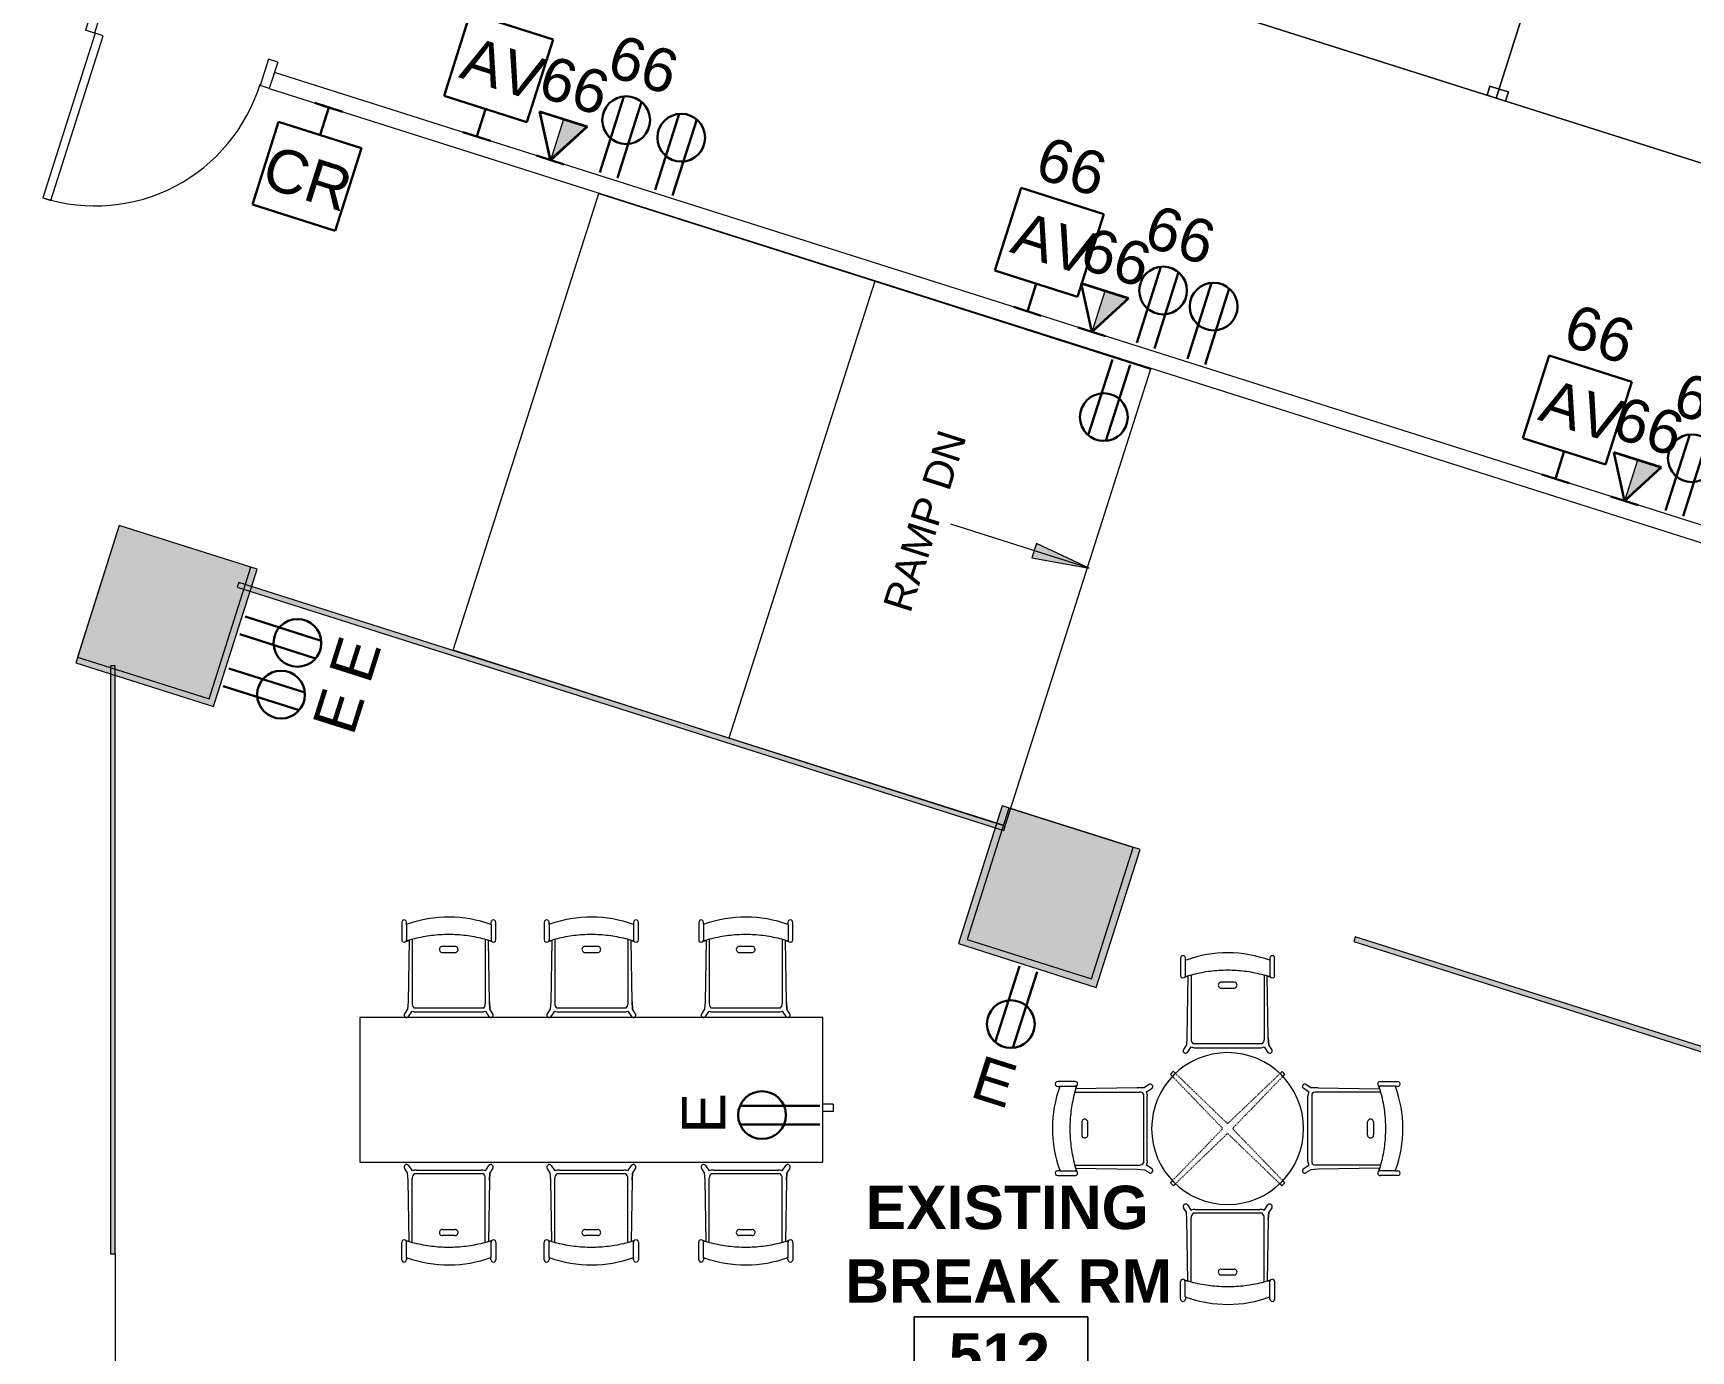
# Model space of a CAD drawing. Header units: inches. Extents: x 385 to 2249, y -1781 to -36.
# Drawn here: x 955.3 to 1299, y -858.9 to -585.7 of the extents above; entities that cross this region are included whole.
import ezdxf

# ---------------------------------------------------------------- set-up
doc = ezdxf.new("R2010")
doc.units = ezdxf.units.IN
doc.header["$MEASUREMENT"] = 0
doc.linetypes.add('Dash', pattern=[0.25, 0.125, -0.125])
for name, color, linetype, lineweight in [('A-ANNO-NOTE', 131, 'Continuous', 30), ('A-AREA-IDEN', 2, 'Continuous', 9), ('A-COLS', 52, 'Continuous', 13), ('A-DETL', 90, 'Continuous', 9), ('A-DOOR', 31, 'Continuous', 13), ('A-DOOR-FRAM', 31, 'Continuous', 20), ('A-GLAZ-CURT', 52, 'Continuous', 13), ('E-ELEC-FIXT', 91, 'Continuous', 9), ('G-ANNO-TEXT', 231, 'Continuous', 9), ('I-FURN', 30, 'Continuous', 9), ('I-FURN-HDLN', 30, 'Dash', 9), ('I-WALL', 2, 'Continuous', 13), ('Q-CASE', 31, 'Continuous', 13)]:
    doc.layers.add(name, color=color, linetype=linetype, lineweight=lineweight)
doc.styles.add('Swis721 Lt BT', font='swissl.ttf', dxfattribs={"height": 9})
doc.styles.add('Swis721 Lt BT_1', font='swissl.ttf', dxfattribs={"height": 6})
doc.styles.add('Swis721 Lt BT_B', font='', dxfattribs={"height": 9})
doc.styles.get('Swis721 Lt BT_B').set_extended_font_data('Swis721 Lt BT', bold=True)

# ---------------------------------------------------------------- blocks, each defined once
blk = doc.blocks.new('Columns 4 - Columns 4-5092899-Level 5 POWER _ SIGNAL')
at = {"layer": 'A-COLS', "color": 8, "lineweight": 20}
for p, q in [((974.66, -688.23), (965.82, -715.45)), ((1001.88, -697.07), (974.66, -688.23)), ((993.03, -724.29), (1001.88, -697.07)), ((965.82, -715.45), (993.03, -724.29))]:
    blk.add_line(p, q, dxfattribs=at)
blk = doc.blocks.new('Columns 5 - Columns 4-5092933-Level 5 POWER _ SIGNAL')
at = {"layer": 'A-COLS', "color": 8, "lineweight": 20}
for p, q in [((1157.78, -746.41), (1148.95, -773.59)), ((1183.46, -754.76), (1157.78, -746.41)), ((1174.63, -781.93), (1183.46, -754.76)), ((1148.95, -773.59), (1174.63, -781.93))]:
    blk.add_line(p, q, dxfattribs=at)
blk = doc.blocks.new('System Panel - Glazed-5681885-Level 5 POWER _ SIGNAL')
at = {"layer": 'A-GLAZ-CURT', "lineweight": 9}
blk.add_hatch(color=7, dxfattribs=at).paths.add_polyline_path([(60.93, 0.75), (60.93, 1.75), (-58.97, 1.75), (-59.28, 0.75), (-52.51, 0.75)], flags=0)
at = {"layer": 'A-GLAZ-CURT', "color": 8, "lineweight": 20}
for p, q in [((60.93, 1.75), (-60.93, 1.75)), ((-60.93, 1.75), (-60.93, 0.75)), ((-60.93, 0.75), (60.93, 0.75)), ((60.93, 0.75), (60.93, 1.75))]:
    blk.add_line(p, q, dxfattribs=at)
blk = doc.blocks.new('System Panel - Glazed-5321162-Level 5 POWER _ SIGNAL')
at = {"layer": 'A-GLAZ-CURT', "lineweight": 9}
blk.add_hatch(color=7, dxfattribs=at).paths.add_polyline_path([(83.36, 0.75), (83.36, 1.75), (-83.36, 1.75), (-83.36, 0.75), (30.81, 0.75)], flags=0)
at = {"layer": 'A-GLAZ-CURT', "color": 8, "lineweight": 20}
for p, q in [((83.36, 1.75), (-83.36, 1.75)), ((-83.36, 1.75), (-83.36, 0.75)), ((-83.36, 0.75), (83.36, 0.75)), ((83.36, 0.75), (83.36, 1.75))]:
    blk.add_line(p, q, dxfattribs=at)
blk = doc.blocks.new('System Panel - Glazed-5681721-Level 5 POWER _ SIGNAL')
at = {"layer": 'A-GLAZ-CURT', "lineweight": 9}
blk.add_hatch(color=7, dxfattribs=at).paths.add_polyline_path([(81.92, 0.75), (81.92, 1.75), (-81.92, 1.75), (-81.92, 0.75), (73.28, 0.75)], flags=0)
at = {"layer": 'A-GLAZ-CURT', "color": 8, "lineweight": 20}
for p, q in [((81.92, 1.75), (-81.92, 1.75)), ((-81.92, 1.75), (-81.92, 0.75)), ((-81.92, 0.75), (81.92, 0.75)), ((81.92, 0.75), (81.92, 1.75))]:
    blk.add_line(p, q, dxfattribs=at)
blk = doc.blocks.new('Table-Coffee-Teknion-BBCTC_Cosmos_Round-R2013 - 17 3_4_ High-5188478-Level 5 POWER _ SIGNAL')
at = {"layer": 'I-FURN'}
for p, q in [((-11.85, 11.25), (-11.44, 10.83)), ((-10.81, 11.45), (-11.24, 11.86)), ((11.24, 11.86), (10.81, 11.45)), ((11.44, 10.83), (11.85, 11.25)), ((-11.44, -10.83), (-11.85, -11.25)), ((-11.24, -11.86), (-10.81, -11.45)), ((10.82, -11.45), (11.24, -11.86)), ((11.81, -11.29), (11.41, -10.86))]:
    blk.add_line(p, q, dxfattribs=at)
for radius, start, end in [(15.75, 0, 180), (16.34, 133.4535, 136.4655), (15.75, 133.359, 136.5603), (15.75, 43.4397, 46.635), (16.34, 43.5345, 46.5404), (15.75, 180, 360), (16.34, 223.5345, 226.5404), (15.75, 223.4397, 226.635), (15.75, 313.3594, 316.3973), (16.34, 313.4535, 316.3027)]:
    blk.add_arc((0, 0), radius, start, end, dxfattribs=at)
at = {"layer": 'I-FURN-HDLN'}
for p, q in [((-1.13, 0.14), (-11.85, 11.25)), ((-11.24, 11.86), (-0.14, 1.13)), ((0.14, 1.13), (11.24, 11.86)), ((11.85, 11.25), (1.13, 0.14)), ((-11.85, -11.25), (-1.13, -0.13)), ((-0.14, -1.13), (-11.24, -11.86)), ((11.24, -11.86), (0.14, -1.14)), ((1.14, -0.14), (11.81, -11.29))]:
    blk.add_line(p, q, dxfattribs=at)
for centre, start, end in [((-1.29, 0), 319.2979, 41.4043), ((0, 1.29), 228.5957, 311.4043), ((1.29, 0), 138.6476, 223.7627), ((0, -1.29), 47.5735, 131.4196)]:
    blk.add_arc(centre, 0.206, start, end, dxfattribs=at)
blk = doc.blocks.new('HermanMiller_Collection_Air-Chair_SideChair_NoArms - No Arms-5205259-Level 5 POWER _ SIGNAL')
at = {"layer": 'I-FURN'}
for p, q in [((-5.68, 9.75), (-9.31, 9.75)), ((-9.31, 8.75), (-8.85, 8.75)), ((-9.31, 8.75), (-8.81, 8.75)), ((-8.84, 8.77), (-5.42, 8.77)), ((-5.8, 7.57), (6.45, 7.57)), ((-5.42, 8.77), (-5.68, 8.77)), ((-5.57, 8.22), (-5.42, 8.77)), ((7.17, 8.43), (-5.57, 8.22)), ((6.45, 7.57), (7.62, 7.57)), ((8.69, 8.54), (7.17, 8.43)), ((7.17, 8.43), (8.69, 8.54)), ((8.49, 7.13), (8.49, -7.13)), ((9.64, 9.14), (8.69, 8.54)), ((9.08, 7.59), (10.24, 8.35)), ((9.27, -6.7), (9.27, 6.7)), ((-4.32, 1.3), (-4.32, -1.3)), ((-3.07, -1.32), (-3.07, 1.32)), ((-8.85, -8.75), (-9.31, -8.75)), ((-9.31, -9.75), (-5.68, -9.75)), ((-8.84, -8.77), (-5.42, -8.77)), ((-5.8, -7.57), (6.45, -7.57)), ((-5.68, -8.77), (-5.42, -8.77)), ((-5.42, -8.77), (-5.57, -8.22)), ((-5.57, -8.22), (7.17, -8.43)), ((6.45, -7.57), (7.62, -7.57)), ((7.17, -8.43), (8.69, -8.54)), ((8.69, -8.54), (9.64, -9.14)), ((10.24, -8.35), (9.08, -7.59))]:
    blk.add_line(p, q, dxfattribs=at)
for centre, radius, start, end in [((14.84, 0), 25.25, 159.7239, 199.9201), ((-9.31, 9.25), 0.5, 90, 270.1396), ((-5.68, 9.26), 0.492, 270, 90), ((7.62, 6.48), 1.09, 36.581, 90.0885), ((7.77, 6.85), 1.51, 354.3907, 29.6995), ((9.91, 8.72), 0.5, 311.8715, 122.6899), ((-3.69, 1.32), 0.625, 360, 182.1509), ((-3.69, -1.32), 0.625, 177.8491, 360), ((7.77, -6.85), 1.51, 330.3005, 5.6093), ((-9.31, -9.25), 0.5, 89.8604, 270), ((14.83, 0), 25.24, 199.9201, 200.2762), ((-5.68, -9.26), 0.492, 270, 90), ((7.62, -6.48), 1.09, 269.9026, 323.4112), ((9.91, -8.72), 0.5, 237.3101, 48.1285)]:
    blk.add_arc(centre, radius, start, end, dxfattribs=at)
blk.add_open_spline([(-5.42, 8.77), (-5.6, 8.2), (-5.92, 7.07), (-6.43, 4.75), (-6.8, 1.79), (-6.8, -1.79), (-6.43, -4.75), (-5.92, -7.07), (-5.6, -8.2), (-5.42, -8.77)], degree=3, knots=[-1, -1, -1, -1, -0.9, -0.8, -0.6, -0.4, -0.2, -0.1, 0, 0, 0, 0], dxfattribs=at)
blk = doc.blocks.new('HermanMiller_Collection_Air-Chair_SideChair_NoArms - No Arms-5206828-Level 5 POWER _ SIGNAL')
at = {"layer": 'I-FURN'}
for p, q in [((-9.31, 9.75), (-5.68, 9.75)), ((-8.85, 8.75), (-9.31, 8.75)), ((-8.84, 8.77), (-5.42, 8.77)), ((-5.8, 7.57), (6.45, 7.57)), ((-5.68, 8.77), (-5.42, 8.77)), ((-5.42, 8.77), (-5.57, 8.22)), ((-5.57, 8.22), (7.17, 8.43)), ((6.45, 7.57), (7.62, 7.57)), ((7.17, 8.43), (8.69, 8.54)), ((8.49, -7.13), (8.49, 7.13)), ((8.69, 8.54), (9.64, 9.14)), ((10.24, 8.35), (9.08, 7.59)), ((9.27, 6.7), (9.27, -6.7)), ((-4.32, -1.3), (-4.32, 1.3)), ((-3.07, 1.32), (-3.07, -1.32)), ((-9.31, -8.75), (-8.85, -8.75)), ((-9.31, -8.75), (-8.81, -8.75)), ((-5.68, -9.75), (-9.31, -9.75)), ((-8.84, -8.77), (-5.42, -8.77)), ((-5.8, -7.57), (6.45, -7.57)), ((-5.42, -8.77), (-5.68, -8.77)), ((-5.57, -8.22), (-5.42, -8.77)), ((7.17, -8.43), (-5.57, -8.22)), ((6.45, -7.57), (7.62, -7.57)), ((8.69, -8.54), (7.17, -8.43)), ((7.17, -8.43), (8.69, -8.54)), ((9.64, -9.14), (8.69, -8.54)), ((9.08, -7.59), (10.24, -8.35))]:
    blk.add_line(p, q, dxfattribs=at)
for centre, radius, start, end in [((14.84, 0), 25.25, 160.0799, 200.2761), ((-9.31, 9.25), 0.5, 90, 270.1396), ((14.83, 0), 25.24, 159.7238, 160.0799), ((-5.68, 9.26), 0.492, 270, 90), ((7.62, 6.48), 1.09, 36.5888, 90.0974), ((7.77, 6.85), 1.51, 354.3907, 29.6995), ((9.91, 8.72), 0.5, 311.8715, 122.6899), ((-3.69, 1.32), 0.625, 0, 182.1509), ((-3.69, -1.32), 0.625, 177.8491, 0), ((7.77, -6.85), 1.51, 330.3005, 5.6093), ((-9.31, -9.25), 0.5, 89.8604, 270), ((-5.68, -9.26), 0.492, 270, 90), ((7.62, -6.48), 1.09, 269.9115, 323.419), ((9.91, -8.72), 0.5, 237.3101, 48.1285)]:
    blk.add_arc(centre, radius, start, end, dxfattribs=at)
blk.add_open_spline([(-5.42, -8.77), (-5.6, -8.2), (-5.92, -7.07), (-6.43, -4.75), (-6.8, -1.79), (-6.8, 1.79), (-6.43, 4.75), (-5.92, 7.07), (-5.6, 8.2), (-5.42, 8.77)], degree=3, knots=[-1, -1, -1, -1, -0.9, -0.8, -0.6, -0.4, -0.2, -0.1, 0, 0, 0, 0], dxfattribs=at)
blk = doc.blocks.new('Casework 20 - Casework 12-5498076-Level 5 POWER _ SIGNAL')
at = {"layer": 'Q-CASE', "lineweight": 9}
for p, q in [((1140.89, -789.75), (1044.89, -789.75)), ((1044.89, -789.75), (1044.89, -819.75)), ((1140.89, -819.75), (1140.89, -789.75)), ((1044.89, -819.75), (1140.89, -819.75))]:
    blk.add_line(p, q, dxfattribs=at)
blk = doc.blocks.new('Columns 46 - Columns 4-5528514-Level 5 POWER _ SIGNAL')
at = {"layer": 'A-COLS', "lineweight": 9}
blk.add_hatch(color=7, dxfattribs=at).paths.add_polyline_path([(993.9, -725.92), (1001.66, -702.05), (999.02, -701.19), (999.33, -700.24), (1001.97, -701.1), (1003.15, -697.48), (974.66, -688.23), (965.42, -716.67), (987.41, -723.81)], flags=0)
at = {"layer": 'A-COLS', "color": 8, "lineweight": 20}
for p, q in [((974.66, -688.23), (965.42, -716.67)), ((1003.15, -697.48), (974.66, -688.23)), ((993.9, -725.92), (1003.15, -697.48)), ((965.42, -716.67), (993.9, -725.92))]:
    blk.add_line(p, q, dxfattribs=at)
blk = doc.blocks.new('Columns 47 - Columns 4-5528526-Level 5 POWER _ SIGNAL')
at = {"layer": 'A-COLS', "lineweight": 9}
blk.add_hatch(color=7, dxfattribs=at).paths.add_polyline_path([(1175.63, -783.73), (1184.9, -755.23), (1156.36, -745.95), (1155.2, -749.51), (1156.97, -750.09), (1156.66, -751.04), (1154.89, -750.47), (1147.1, -774.46), (1166.5, -780.77)], flags=0)
at = {"layer": 'A-COLS', "color": 8, "lineweight": 20}
for p, q in [((1156.36, -745.95), (1147.1, -774.46)), ((1184.9, -755.23), (1156.36, -745.95)), ((1175.63, -783.73), (1184.9, -755.23)), ((1147.1, -774.46), (1175.63, -783.73))]:
    blk.add_line(p, q, dxfattribs=at)
blk = doc.blocks.new('Single Flush - OTJ_SOLIDFLUSH_ALUM-5770998-Level 5 POWER _ SIGNAL')
at = {"layer": 'A-DOOR', "lineweight": 20}
for p, q in [((16.15625, 37.5625), (16.15625, 1.75)), ((17.90625, 37.5625), (16.15625, 37.5625)), ((17.90625, 1.75), (17.90625, 37.5625)), ((16.15625, 1.75), (17.90625, 1.75))]:
    blk.add_line(p, q, dxfattribs=at)
at = {"layer": 'A-DOOR', "lineweight": 9}
blk.add_arc((17.90625, 1.75), 35.8125, 90, 180.5, dxfattribs=at)
at = {"layer": 'A-DOOR-FRAM'}
for p, q in [((-20, -4), (-20, 1.75)), ((-20, 1.75), (-18, 1.75)), ((-18, -4), (-18, 1.75)), ((18.000004, -4), (18.000004, 1.75)), ((18.000004, 1.75), (20.000004, 1.75)), ((20.000004, -4), (20.000004, 1.75)), ((-20, -4), (-18, -4)), ((18.000004, -4), (20.000004, -4))]:
    blk.add_line(p, q, dxfattribs=at)
blk = doc.blocks.new('Rectangular Table - Rectangular Table-5809067-Level 5 POWER _ SIGNAL')
at = {"layer": 'I-FURN'}
for p, q in [((-28, 18), (-30, 18)), ((-30, 18), (-30, 16)), ((-30, 16), (-30, 18)), ((-30, 18), (-28, 18)), ((30, 18), (-30, 18)), ((-30, 18), (-30, -18)), ((-30, -18), (-30, 18)), ((-30, 18), (30, 18)), ((-28, 16), (-28, 18)), ((-28, 18), (-28, 16)), ((28, 18), (28, 16)), ((30, 18), (28, 18)), ((28, 18), (30, 18)), ((28, 16), (28, 18)), ((30, 16), (30, 18)), ((30, 18), (30, 16)), ((30, -18), (30, 18)), ((30, 18), (30, -18)), ((-30, 16), (-28, 16)), ((-28, 16), (-30, 16)), ((28, 16), (30, 16)), ((30, 16), (28, 16)), ((-28, -16), (-30, -16)), ((-30, -16), (-30, -18)), ((-30, -18), (-30, -16)), ((-30, -16), (-28, -16)), ((-28, -18), (-28, -16)), ((-28, -16), (-28, -18)), ((30, -16), (28, -16)), ((28, -16), (28, -18)), ((28, -18), (28, -16)), ((28, -16), (30, -16)), ((30, -18), (30, -16)), ((30, -16), (30, -18)), ((-30, -18), (-28, -18)), ((-28, -18), (-30, -18)), ((-30, -18), (30, -18)), ((30, -18), (-30, -18)), ((28, -18), (30, -18)), ((30, -18), (28, -18))]:
    blk.add_line(p, q, dxfattribs=at)
blk = doc.blocks.new('Rectangular Table - Rectangular Table-5809079-Level 5 POWER _ SIGNAL')
at = {"layer": 'I-FURN'}
for p, q in [((-28, 18), (-30, 18)), ((-30, 18), (-30, 16)), ((-30, 16), (-30, 18)), ((-30, 18), (-28, 18)), ((30, 18), (-30, 18)), ((-30, 18), (-30, -18)), ((-30, -18), (-30, 18)), ((-30, 18), (30, 18)), ((-28, 16), (-28, 18)), ((-28, 18), (-28, 16)), ((28, 18), (28, 16)), ((30, 18), (28, 18)), ((28, 18), (30, 18)), ((28, 16), (28, 18)), ((30, 16), (30, 18)), ((30, 18), (30, 16)), ((30, -18), (30, 18)), ((30, 18), (30, -18)), ((-30, 16), (-28, 16)), ((-28, 16), (-30, 16)), ((28, 16), (30, 16)), ((30, 16), (28, 16)), ((-28, -16), (-30, -16)), ((-30, -16), (-30, -18)), ((-30, -18), (-30, -16)), ((-30, -16), (-28, -16)), ((-28, -18), (-28, -16)), ((-28, -16), (-28, -18)), ((30, -16), (28, -16)), ((28, -16), (28, -18)), ((28, -18), (28, -16)), ((28, -16), (30, -16)), ((30, -18), (30, -16)), ((30, -16), (30, -18)), ((-30, -18), (-28, -18)), ((-28, -18), (-30, -18)), ((-30, -18), (30, -18)), ((30, -18), (-30, -18)), ((28, -18), (30, -18)), ((30, -18), (28, -18))]:
    blk.add_line(p, q, dxfattribs=at)
blk = doc.blocks.new('PS - Power Device _Wall Base_ - Duplex-6037609-Level 5 POWER _ SIGNAL')
at = {"layer": 'E-ELEC-FIXT'}
for p, q in [((1121.14, -807.76), (1119.02, -807.76)), ((1121.14, -809.26), (1119.02, -809.26)), ((1121.14, -807.76), (1121.14, -809.26))]:
    blk.add_line(p, q, dxfattribs=at)
blk = doc.blocks.new('PS - Junction Box _Wall Base_ - Card Reader-V145-Level 5 POWER _ SIGNAL')
at = {"layer": 'E-ELEC-FIXT'}
for p, q in [((875.91, -1014.77), (875.72, -1014.77)), ((875.91, -1014.77), (875.91, -1017.52)), ((875.72, -1017.52), (875.91, -1017.52))]:
    blk.add_line(p, q, dxfattribs=at)
blk = doc.blocks.new('Room Tag - Room Name and Number-3379422-Level 5 POWER _ SIGNAL')
at = {"layer": 'A-AREA-IDEN'}
for p, q in [((-0.1881, -0.1636), (-0.1881, -0.0018)), ((-0.1881, -0.0018), (0.1869, -0.0018)), ((0.1869, -0.0018), (-0.1881, -0.0018)), ((-0.1881, -0.0018), (-0.1881, -0.1636)), ((0.1869, -0.0018), (0.1869, -0.1636)), ((0.1869, -0.1636), (0.1869, -0.0018)), ((0.1869, -0.1636), (-0.1881, -0.1636)), ((-0.1881, -0.1636), (0.1869, -0.1636))]:
    blk.add_line(p, q, dxfattribs=at)

msp = doc.modelspace()

# ---------------------------------------------------------------- hatches: boundary and pattern name
at = {"layer": 'A-ANNO-NOTE', "lineweight": 9}
for points in [[(1062.52, -612.04), (1070.14, -605.08), (1065.22, -603.52)], [(1174.8, -647.66), (1182.41, -640.7), (1177.5, -639.14)], [(1285.22, -682.69), (1292.83, -675.74), (1287.92, -674.18)]]:
    msp.add_hatch(color=256, dxfattribs=at).paths.add_polyline_path(points, flags=0)
at = {"layer": 'G-ANNO-TEXT'}
msp.add_hatch(color=7, dxfattribs=at).paths.add_polyline_path([(1174.24, -696.6), (1163.29, -691.45), (1162.33, -694.46)], flags=0)

# ---------------------------------------------------------------- linework, layer by layer
at = {"layer": 'A-ANNO-NOTE'}
for p, q in [((1045.93, -581.52), (1040.49, -598.68)), ((1063.09, -586.97), (1045.93, -581.52)), ((1057.65, -604.12), (1063.09, -586.97)), ((1013.72, -600.15), (1019.44, -601.97)), ((1016.58, -601.06), (1014.77, -606.78)), ((1040.49, -598.68), (1057.65, -604.12)), ((1047.25, -607.12), (1049.07, -601.4)), ((1072.78, -614.54), (1077.78, -598.78)), ((1072.78, -614.54), (1077.78, -598.78)), ((1076.43, -615.69), (1081.43, -599.94)), ((1006.19, -604.06), (1000.74, -621.22)), ((1023.34, -609.5), (1006.19, -604.06)), ((1062.5, -611.96), (1060.29, -601.89)), ((1060.29, -601.89), (1070.12, -605)), ((1062.52, -612.04), (1060.31, -601.96)), ((1060.31, -601.96), (1070.14, -605.08)), ((1084.22, -618.16), (1089.22, -602.41)), ((1084.22, -618.16), (1089.22, -602.41)), ((1087.87, -619.32), (1092.87, -603.57)), ((1050.11, -608.03), (1044.39, -606.21)), ((1062.5, -611.96), (1070.12, -605)), ((1062.52, -612.04), (1070.14, -605.08)), ((1017.9, -626.66), (1023.34, -609.5)), ((1065.36, -612.87), (1059.64, -611.05)), ((1160.11, -617.75), (1154.67, -634.91)), ((1177.27, -623.19), (1160.11, -617.75)), ((1000.74, -621.22), (1017.9, -626.66)), ((1171.83, -640.35), (1177.27, -623.19)), ((1154.67, -634.91), (1171.83, -640.35)), ((1184.1, -649.86), (1189.1, -634.1)), ((1184.1, -649.86), (1189.1, -634.1)), ((1187.76, -651.02), (1192.76, -635.26)), ((1161.43, -643.35), (1163.25, -637.63)), ((1174.78, -647.58), (1172.56, -637.51)), ((1172.56, -637.51), (1182.4, -640.63)), ((1174.8, -647.66), (1172.58, -637.59)), ((1172.58, -637.59), (1182.41, -640.7)), ((1194.59, -653.18), (1199.59, -637.43)), ((1194.59, -653.18), (1199.59, -637.43)), ((1198.24, -654.34), (1203.24, -638.59)), ((1164.29, -644.26), (1158.58, -642.44)), ((1174.78, -647.58), (1182.4, -640.63)), ((1174.8, -647.66), (1182.41, -640.7)), ((1177.64, -648.49), (1171.92, -646.68)), ((1269.58, -652.48), (1264.14, -669.64)), ((1286.74, -657.93), (1269.58, -652.48)), ((1179.05, -653.3), (1174.05, -669.05)), ((1182.7, -654.45), (1177.71, -670.21)), ((1182.7, -654.45), (1177.71, -670.21)), ((1281.3, -675.08), (1286.74, -657.93)), ((1264.14, -669.64), (1281.3, -675.08)), ((1293.72, -684.63), (1298.72, -668.88)), ((1293.72, -684.63), (1298.72, -668.88)), ((1297.37, -685.79), (1302.37, -670.04)), ((1270.9, -678.08), (1272.72, -672.36)), ((1285.2, -682.62), (1282.99, -672.54)), ((1282.99, -672.54), (1292.82, -675.66)), ((1285.22, -682.69), (1283, -672.62)), ((1283, -672.62), (1292.83, -675.74)), ((1285.2, -682.62), (1292.82, -675.66)), ((1285.22, -682.69), (1292.83, -675.74)), ((1273.76, -678.99), (1268.04, -677.17)), ((1288.06, -683.52), (1282.34, -681.71)), ((999.27, -706.65), (1015.02, -711.65)), ((999.27, -706.65), (1015.02, -711.65)), ((998.11, -710.31), (1013.86, -715.31)), ((995.86, -717.38), (1011.62, -722.38)), ((995.86, -717.38), (1011.62, -722.38)), ((994.71, -721.03), (1010.46, -726.03)), ((1159.77, -779.15), (1154.77, -794.9)), ((1163.42, -780.31), (1158.42, -796.06)), ((1163.42, -780.31), (1158.42, -796.06)), ((1118.37, -808.09), (1101.84, -808.09)), ((1118.37, -808.09), (1101.84, -808.09)), ((1118.37, -811.92), (1101.84, -811.92))]:
    msp.add_line(p, q, dxfattribs=at)
at = {"layer": 'A-ANNO-NOTE', "lineweight": 9}
for p, q in [((1065.22, -603.52), (1062.52, -612.04)), ((1070.14, -605.08), (1065.22, -603.52)), ((1062.52, -612.04), (1070.14, -605.08)), ((1177.5, -639.14), (1174.8, -647.66)), ((1182.41, -640.7), (1177.5, -639.14)), ((1174.8, -647.66), (1182.41, -640.7)), ((1287.92, -674.18), (1285.22, -682.69)), ((1285.22, -682.69), (1292.83, -675.74)), ((1292.83, -675.74), (1287.92, -674.18))]:
    msp.add_line(p, q, dxfattribs=at)
at = {"layer": 'A-ANNO-NOTE'}
for centre in [(1078.23, -603.71), (1089.66, -607.34), (1189.55, -639.03), (1200.03, -642.36), (1177.26, -665.28), (1299.16, -673.81), (1010.09, -712.1), (1006.69, -722.82), (1157.98, -791.13), (1106.4, -810)]:
    msp.add_circle(centre, 4.95, dxfattribs=at)
at = {"layer": 'A-DETL', "lineweight": 13}
for p, q in [((1042.39, -713.62), (1072.6, -618.89)), ((1072.6, -618.89), (1129.76, -637.12)), ((1129.76, -637.12), (1099.55, -731.85)), ((1129.76, -637.12), (1186.93, -655.35)), ((1186.93, -655.35), (1156.71, -750.08)), ((1099.55, -731.85), (1042.39, -713.62)), ((1156.71, -750.08), (1099.55, -731.85))]:
    msp.add_line(p, q, dxfattribs=at)
at = {"layer": 'A-DETL', "lineweight": 20}
msp.add_line((972.3, -838.75), (972.3, -886.75), dxfattribs=at)
at = {"layer": 'G-ANNO-TEXT', "color": 7}
for p, q in [((1174.24, -696.6), (1145.56, -687.46)), ((1163.29, -691.45), (1162.33, -694.46)), ((1174.24, -696.6), (1163.29, -691.45)), ((1162.33, -694.46), (1174.24, -696.6))]:
    msp.add_line(p, q, dxfattribs=at)
at = {"layer": 'I-WALL'}
for p, q in [((1005.31, -593.81), (1004.25, -597.15)), ((1898.14, -877.09), (1005.31, -593.81)), ((1004.25, -597.15), (1696.73, -816.86))]:
    msp.add_line(p, q, dxfattribs=at)

# ---------------------------------------------------------------- block references
at = {"layer": 'A-AREA-IDEN', "xscale": 95.99999999999994, "yscale": 95.99999999999994, "zscale": 95.99999999999994}
msp.add_blockref('Room Tag - Room Name and Number-3379422-Level 5 POWER _ SIGNAL', (1156.01, -851.62), dxfattribs=at)
at = {"layer": 'A-COLS', "lineweight": 9}
for name, p, rotation in [('Columns 46 - Columns 4-5528514-Level 5 POWER _ SIGNAL', (-6.24, -6.28), 0.3967009999964257), ('Columns 4 - Columns 4-5092899-Level 5 POWER _ SIGNAL', (-6.24, -6.28), 0.3967009999964257), ('Columns 47 - Columns 4-5528526-Level 5 POWER _ SIGNAL', (-5.32, -7.95), 0.3967009999927507), ('Columns 5 - Columns 4-5092933-Level 5 POWER _ SIGNAL', (-5.32, -7.95), 0.3967009999927507)]:
    msp.add_blockref(name, p, dxfattribs=dict(at, rotation=rotation))
at = {"layer": 'A-DOOR', "rotation": 162.3967009999986}
msp.add_blockref('Single Flush - OTJ_SOLIDFLUSH_ALUM-5770998-Level 5 POWER _ SIGNAL', (985.72, -589.43), dxfattribs=at)
at = {"layer": 'A-GLAZ-CURT', "lineweight": 9}
for name, p, rotation in [('System Panel - Glazed-5321162-Level 5 POWER _ SIGNAL', (1076.83, -726.47), 342.3967009999924), ('System Panel - Glazed-5681885-Level 5 POWER _ SIGNAL', (970.55, -777.81), 269.9999999999999), ('System Panel - Glazed-5681721-Level 5 POWER _ SIGNAL', (1306.95, -799.48), 342.3967008706966)]:
    msp.add_blockref(name, p, dxfattribs=dict(at, rotation=rotation))
at = {"layer": 'E-ELEC-FIXT', "rotation": 252.3967009999987}
msp.add_blockref('PS - Junction Box _Wall Base_ - Card Reader-V145-Level 5 POWER _ SIGNAL', (2249.98, -73.65), dxfattribs=at)
at = {"layer": 'E-ELEC-FIXT'}
msp.add_blockref('PS - Power Device _Wall Base_ - Duplex-6037609-Level 5 POWER _ SIGNAL', (0, 0), dxfattribs=at)
at = {"layer": 'I-FURN'}
for name, p, rotation in [('Rectangular Table - Rectangular Table-5809067-Level 5 POWER _ SIGNAL', (1235.47, -572.93), 162.3961865743554), ('Rectangular Table - Rectangular Table-5809079-Level 5 POWER _ SIGNAL', (1292.66, -591.08), 342.3961865743554), ('HermanMiller_Collection_Air-Chair_SideChair_NoArms - No Arms-5205259-Level 5 POWER _ SIGNAL', (1041.45, -779.34), 270.000000000073), ('HermanMiller_Collection_Air-Chair_SideChair_NoArms - No Arms-5205259-Level 5 POWER _ SIGNAL', (1071.02, -779.34), 270.000000000073), ('HermanMiller_Collection_Air-Chair_SideChair_NoArms - No Arms-5205259-Level 5 POWER _ SIGNAL', (1103.02, -779.34), 270.000000000073), ('HermanMiller_Collection_Air-Chair_SideChair_NoArms - No Arms-5205259-Level 5 POWER _ SIGNAL', (1202.93, -786.75), 270.000000000073), ('Table-Coffee-Teknion-BBCTC_Cosmos_Round-R2013 - 17 3_4_ High-5188478-Level 5 POWER _ SIGNAL', (1202.93, -812.79), 90.00000000007317), ('HermanMiller_Collection_Air-Chair_SideChair_NoArms - No Arms-5206828-Level 5 POWER _ SIGNAL', (1228.86, -812.79), 180), ('HermanMiller_Collection_Air-Chair_SideChair_NoArms - No Arms-5206828-Level 5 POWER _ SIGNAL', (1041.45, -830.66), 89.9999999999264), ('HermanMiller_Collection_Air-Chair_SideChair_NoArms - No Arms-5206828-Level 5 POWER _ SIGNAL', (1071.02, -830.66), 89.9999999999264), ('HermanMiller_Collection_Air-Chair_SideChair_NoArms - No Arms-5206828-Level 5 POWER _ SIGNAL', (1103.02, -830.66), 89.9999999999264), ('HermanMiller_Collection_Air-Chair_SideChair_NoArms - No Arms-5206828-Level 5 POWER _ SIGNAL', (1202.93, -838.84), 90.00000000007341)]:
    msp.add_blockref(name, p, dxfattribs=dict(at, rotation=rotation))
msp.add_blockref('HermanMiller_Collection_Air-Chair_SideChair_NoArms - No Arms-5205259-Level 5 POWER _ SIGNAL', (1177.01, -812.79), dxfattribs=at)
at = {"layer": 'Q-CASE', "lineweight": 9}
msp.add_blockref('Casework 20 - Casework 12-5498076-Level 5 POWER _ SIGNAL', (-21.88, 0), dxfattribs=at)

# ---------------------------------------------------------------- texts
at = {"layer": 'A-ANNO-NOTE', "lineweight": 9, "char_height": 9, "attachment_point": 1, "style": 'Swis721 Lt BT'}
for s, insert, width, rotation in [('AV', (1046.07, -586.19), 18.18, 342.3967), ('66', (1076.53, -585.73), 16.362, 342.3967), ('66', (1062.23, -590.06), 16.362, 342.3967), ('66', (1165.3, -606.89), 16.362, 342.3967), ('CR', (1004.91, -608.71), 20.604, 342.3967), ('66', (1187.85, -621.06), 16.362, 342.3967), ('AV', (1160.25, -622.42), 18.18, 342.3967), ('66', (1174.51, -625.68), 16.362, 342.3967), ('66', (1274.77, -641.62), 16.362, 342.3967), ('66', (1297.47, -655.83), 16.362, 342.3967), ('AV', (1269.72, -657.15), 18.18, 342.3967), ('66', (1284.93, -660.72), 16.362, 342.3967), ('E', (1016.45, -718.14), 9.393, 72.3967), ('E', (1013.05, -728.86), 9.393, 72.3967), ('E', (1151.94, -797.49), 9.393, 342.3967), ('E', (1089.78, -813.83), 9.393, 90)]:
    msp.add_mtext(s, dxfattribs=dict(at, insert=insert, width=width, rotation=rotation))
at = {"layer": 'A-AREA-IDEN', "char_height": 9, "attachment_point": 1, "style": 'Swis721 Lt BT_B'}
for s, insert, width in [('EXISTING', (1127.9, -824.63), 68.175), ('BREAK RM', (1123.65, -839.88), 78.174), ('512', (1145.12, -855.22), 25.452)]:
    msp.add_mtext(s, dxfattribs=dict(at, insert=insert, width=width))
at = {"layer": 'G-ANNO-TEXT', "color": 7, "insert": (1131.39, -704.32), "char_height": 6, "width": 49.086, "attachment_point": 1, "rotation": 72.312, "style": 'Swis721 Lt BT_1'}
msp.add_mtext('RAMP DN ', dxfattribs=at)

doc.saveas('drawing.dxf')
